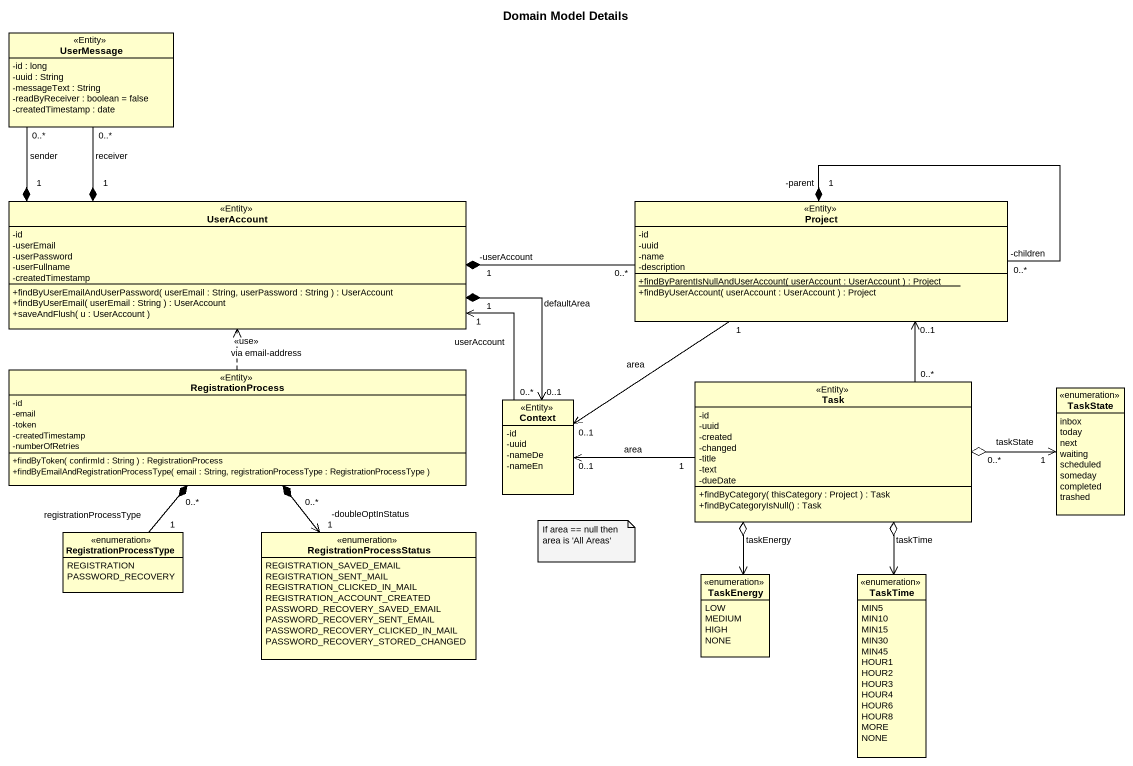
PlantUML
@startuml
title Domain Model Details
hide circle
hide empty members
skinparam classAttributeIconSize 0
class UserMessage <<Entity>> {
  -id : long
  -uuid : String
  -messageText : String
  -readByReceiver : boolean = false
  -createdTimestamp : date
}
class UserAccount <<Entity>> {
  -id
  -userEmail
  -userPassword
  -userFullname
  -createdTimestamp
  +findByUserEmailAndUserPassword( userEmail : String, userPassword : String ) : UserAccount
  +findByUserEmail( userEmail : String ) : UserAccount
  +saveAndFlush( u : UserAccount )
}
class Project <<Entity>> {
  -id
  -uuid
  -name
  -description
  {static} +findByParentIsNullAndUserAccount( userAccount : UserAccount ) : Project
  +findByUserAccount( userAccount : UserAccount ) : Project
}
class RegistrationProcess <<Entity>> {
  -id
  -email
  -token
  -createdTimestamp
  -numberOfRetries
  +findByToken( confirmId : String ) : RegistrationProcess
  +findByEmailAndRegistrationProcessType( email : String, registrationProcessType : RegistrationProcessType )
}
class Task <<Entity>> {
  -id
  -uuid
  -created
  -changed
  -title
  -text
  -dueDate
  +findByCategory( thisCategory : Project ) : Task
  +findByCategoryIsNull() : Task
}
enum TaskState {
  inbox
  today
  next
  waiting
  scheduled
  someday
  completed
  trashed
}
class Context <<Entity>> {
  -id
  -uuid
  -nameDe
  -nameEn
}
enum RegistrationProcessType {
  REGISTRATION
  PASSWORD_RECOVERY
}
enum RegistrationProcessStatus {
  REGISTRATION_SAVED_EMAIL
  REGISTRATION_SENT_MAIL
  REGISTRATION_CLICKED_IN_MAIL
  REGISTRATION_ACCOUNT_CREATED
  PASSWORD_RECOVERY_SAVED_EMAIL
  PASSWORD_RECOVERY_SENT_EMAIL
  PASSWORD_RECOVERY_CLICKED_IN_MAIL
  PASSWORD_RECOVERY_STORED_CHANGED
}
enum TaskEnergy {
  LOW
  MEDIUM
  HIGH
  NONE
}
enum TaskTime {
  MIN5
  MIN10
  MIN15
  MIN30
  MIN45
  HOUR1
  HOUR2
  HOUR3
  HOUR4
  HOUR6
  HOUR8
  MORE
  NONE
}
UserMessage "0..*" --* "1" UserAccount : receiver
UserMessage "0..*" --* "1" UserAccount : sender
UserAccount "1\n-userAccount" *-right- "0..*" Project
UserAccount "1" *--> "0..1" Context : defaultArea
Project "1\n-parent" *-- "0..*\n-children" Project
Project "1" --> "0..1" Context : area
RegistrationProcess .up.> UserAccount : <<use>>\nvia email-address
RegistrationProcess "0..*" *-- "1" RegistrationProcessType : registrationProcessType
RegistrationProcess "0..*" *--> "1\n-doubleOptInStatus" RegistrationProcessStatus
Task "0..*" -up-> "0..1" Project
Task "0..*" o-right-> "1" TaskState : taskState
Task "1" -left-> "0..1" Context : area
Task o--> TaskEnergy : taskEnergy
Task o--> TaskTime : taskTime
Context "0..*" -up-> "1" UserAccount : userAccount
note as N1
  If area == null then
  area is 'All Areas'
end note
@enduml
